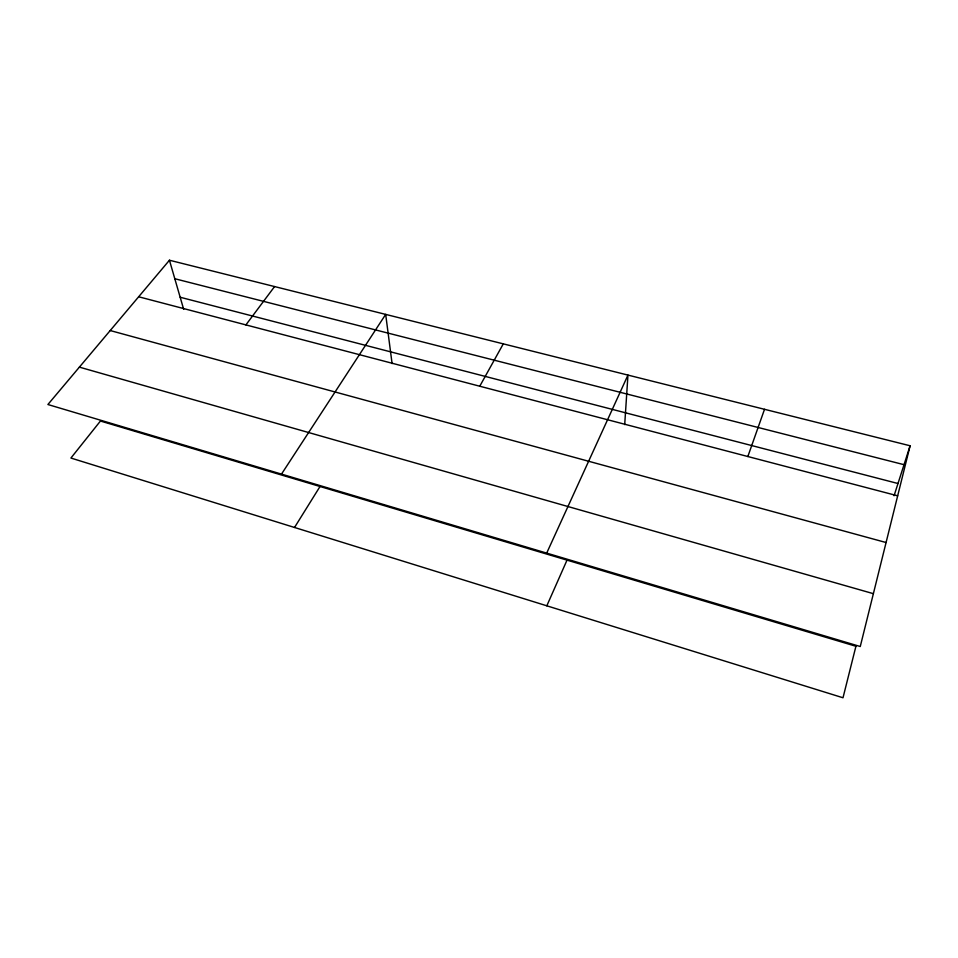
<?xml version="1.0" encoding="UTF-8"?>
<svg xmlns="http://www.w3.org/2000/svg" width="958" height="958" viewBox="0 0 958 958"><rect width="100%" height="100%" fill="white"/><g stroke="black" fill="none" stroke-linecap="round" stroke-linejoin="round"><path stroke-width="1.44" d="M624.7 424.61L627.957 375.093L546.695 553.101M910.1 445.769L860.26 646.518L47.9 404.516L169.446 260.229L910.1 445.769L894.065 495.753M747.839 456.523L764.52 409.294M546.814 605.815L567.016 560.131M479.754 386.23L503.285 343.862M294.525 527.475L320.02 486.496M281.496 474.102L385.679 314.392L392.085 363.597M245.895 324.906L274.575 286.562M174.799 278.73L904.029 464.69M180.176 297.243L897.993 483.515M138.659 296.776L897.67 495.813M110.218 330.546L886.078 542.527M79.394 367.13L873.385 593.673M169.446 260.229L183.673 309.338M855.925 646.267L843.004 697.771L70.916 458.044L100.434 421.029L855.925 646.267"/></g></svg>
